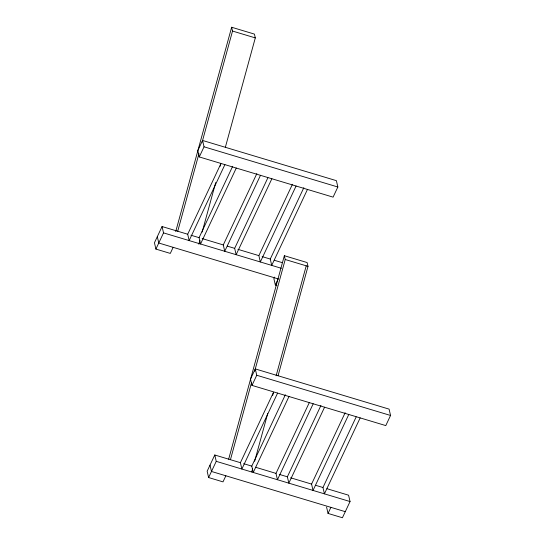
<?xml version="1.0" encoding="UTF-8"?>
<svg xmlns="http://www.w3.org/2000/svg" width="545" height="545" viewBox="0 0 545 545"><rect width="100%" height="100%" fill="white"/><g stroke="black" fill="none" stroke-linecap="round" stroke-linejoin="round"><path stroke-width="0.82" d="M175.728 231.55L231.645 27.25L254.42 34.097L255.298 37.898L225.351 147.307M177.731 231.244L198.986 153.595M202.161 141.986L232.524 31.058L231.645 27.25M198.836 244.187L199.879 240.372M202.147 232.081L215.704 182.555M220.166 166.252L220.834 163.807L187.698 234.234L189.156 240.583L224.901 164.631M228.655 459.19L284.347 255.707L307.121 262.554L308 266.355L278.059 375.757M230.433 459.701L251.463 382.869M254.658 371.206L285.226 259.515L284.347 255.707M276.131 375.778L306.222 265.831M251.749 471.881L252.58 468.829M254.644 461.295L267.738 413.457M272.65 395.527L273.542 392.264L240.4 462.691L241.864 469.041L277.603 393.088M187.698 234.234L162.069 226.536L154.446 242.743L155.911 249.085L170.299 253.411L173.16 247.335M202.577 140.46L197.815 150.583L199.279 156.933L333.084 197.14L337.846 187.01L336.388 180.667L202.577 140.46L204.041 146.809L199.279 156.933M155.911 249.085L163.534 232.885L162.069 226.536M236.285 168.051L200.546 244.003L199.082 237.661L232.66 166.3M260.483 175.327L224.744 251.279L223.28 244.93L256.859 173.583M271.873 178.746L236.135 254.699L234.67 248.35L267.881 177.772M296.071 186.015L260.333 261.968L258.868 255.625L292.44 184.278M307.462 189.442L271.723 265.395L270.259 259.045L303.831 187.698M274.585 277.105L273.869 278.624L275.334 284.974L276.928 285.451M275.334 284.974L278.195 278.897M240.4 462.691L214.778 454.993L207.154 471.2L208.612 477.543L223 481.869L225.862 475.792M255.285 368.917L250.516 379.041L251.981 385.39L385.785 425.597L390.554 415.467L389.089 409.125L255.285 368.917L256.743 375.26L251.981 385.39M208.612 477.543L216.242 461.343L214.778 454.993M288.993 396.508L253.248 472.461L251.783 466.118L285.362 394.757M313.191 403.784L277.453 479.736L275.988 473.387L309.199 402.81M324.575 407.204L288.836 483.156L287.372 476.807L320.951 405.46M348.78 414.473L313.034 490.425L311.57 484.083L345.149 412.735M360.163 417.899L324.425 493.845L322.96 487.503L356.171 416.918M326.966 488.708L348.582 495.201L350.047 501.55L342.423 517.75L328.036 513.424L330.897 507.354M232.524 31.058L255.298 37.898M204.041 146.809L337.846 187.01M285.226 259.515L308 266.355M190.948 235.215L199.082 237.661M202.134 238.574L223.28 244.93M227.347 246.149L234.67 248.35M237.899 249.324L258.868 255.625M262.125 256.6L270.259 259.045M274.258 260.251L282.269 262.656M163.534 232.885L281.329 268.276M277.984 278.829L158.772 243.009L157.307 236.666M256.743 375.26L390.554 415.467M243.649 463.672L251.783 466.118M255.653 467.276L275.988 473.387M279.238 474.368L287.372 476.807M290.601 477.781L311.57 484.083M315.637 485.302L322.96 487.503M216.242 461.343L350.047 501.55M345.285 511.673L211.474 471.466L210.009 465.123M326.571 507.082L328.036 513.424"/></g></svg>
